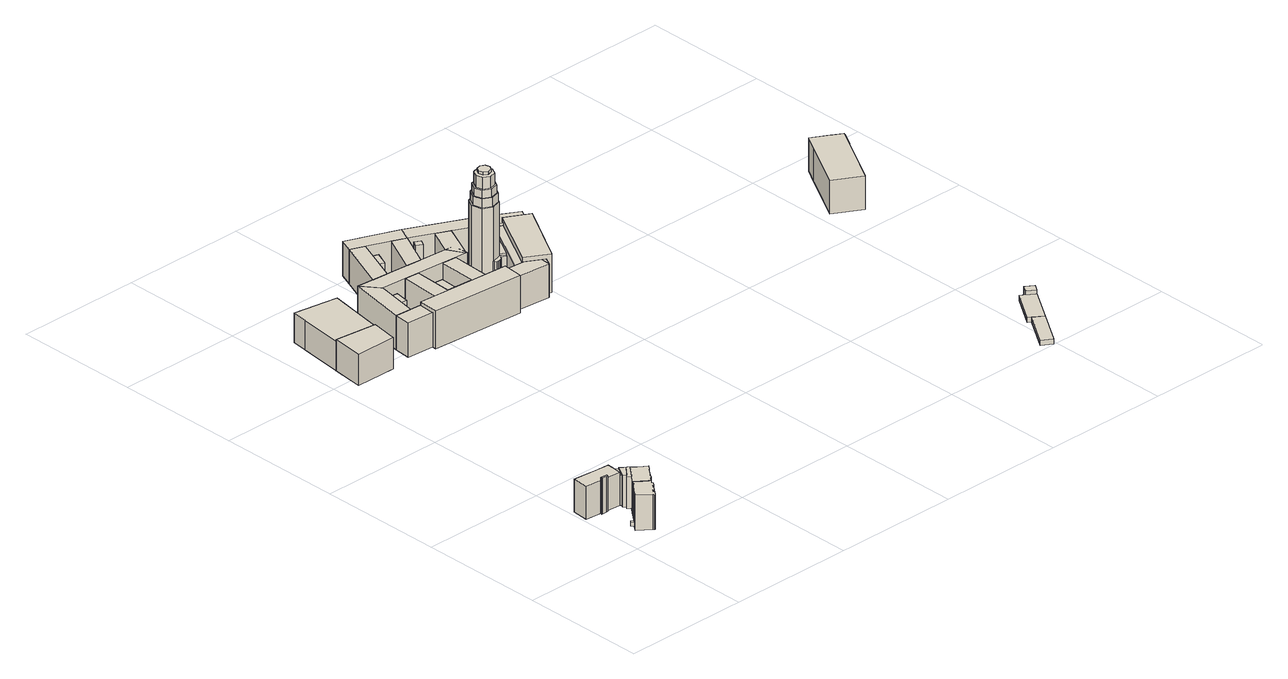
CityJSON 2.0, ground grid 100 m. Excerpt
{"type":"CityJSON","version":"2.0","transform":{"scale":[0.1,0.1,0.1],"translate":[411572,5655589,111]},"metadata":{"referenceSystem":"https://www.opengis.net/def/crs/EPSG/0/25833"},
"CityObjects":{
"building1":{"type":"Building","attributes":{"Gemeindeschluessel":14612000,"Geometrietyp2DReferenz":"3000","function":"31001_9998","roofType":"9999"},"children":["building1-1","building1-2"]},
"building1-1":{"type":"BuildingPart","attributes":{"Dachtyp_tdc":"tdcPolyFlatRoof","Dachneigung":0,"QualitaetDacherkennung":43,"Geometrietyp2DReferenz":"3000","measuredHeight":28.03,"roofType":"1000"},"parents":["building1"],"geometry":[{"type":"Solid","lod":"1","boundaries":[[[[0,1,2,3,4,5,6,7,8,9,10,11,12,13,14,15,16,17,18,19,20,21,22,23,24,25,26,27]],[[28,29,30,31,32,33,34,35,36,37,38,39,40,41,42,43,44,45,46,47,48,49,50,51,52,53,54,55]],[[27,28,55,0]],[[26,29,28,27]],[[25,30,29,26]],[[24,31,30,25]],[[23,32,31,24]],[[22,33,32,23]],[[21,34,33,22]],[[20,35,34,21]],[[19,36,35,20]],[[18,37,36,19]],[[17,38,37,18]],[[16,39,38,17]],[[15,40,39,16]],[[14,41,40,15]],[[13,42,41,14]],[[12,43,42,13]],[[11,44,43,12]],[[10,45,44,11]],[[9,46,45,10]],[[8,47,46,9]],[[7,48,47,8]],[[6,49,48,7]],[[5,50,49,6]],[[4,51,50,5]],[[3,52,51,4]],[[2,53,52,3]],[[1,54,53,2]],[[0,55,54,1]]]]}]},
"building1-2":{"type":"BuildingPart","attributes":{"Dachtyp_tdc":"tdcGableRoof","Dachneigung":68.87,"QualitaetDacherkennung":34,"Geometrietyp2DReferenz":"3000","measuredHeight":4.07,"roofType":"3100"},"parents":["building1"],"geometry":[{"type":"Solid","lod":"1","boundaries":[[[[56,57,58,59]],[[55,60,61,28]],[[59,60,55,56]],[[58,61,60,59]],[[57,28,61,58]],[[56,55,28,57]]]]}]},
"building2":{"type":"Building","attributes":{"Gemeindeschluessel":14612000,"Geometrietyp2DReferenz":"3000","function":"31001_9998","roofType":"9999"},"children":["building2-1","building2-2"]},
"building2-1":{"type":"BuildingPart","attributes":{"Dachtyp_tdc":"tdcPolyFlatRoof","Dachneigung":3.29,"QualitaetDacherkennung":44,"Geometrietyp2DReferenz":"3000","measuredHeight":28.84,"roofType":"2100"},"parents":["building2"],"geometry":[{"type":"MultiSurface","lod":"1","boundaries":[[[62,63,64,65,66,67,68,69,62,70]],[[71,72,71,73,74,75,76,77,78,79]],[[70,72,71,62]],[[69,73,71,62]],[[68,74,73,69]],[[67,75,74,68]],[[66,76,75,67]],[[65,77,76,66]],[[64,78,77,65]],[[63,79,78,64]],[[62,71,79,63]]]}]},
"building2-2":{"type":"BuildingPart","attributes":{"Dachtyp_tdc":"tdcPolyFlatRoof","Dachneigung":0,"QualitaetDacherkennung":49,"Geometrietyp2DReferenz":"3000","measuredHeight":26.39,"roofType":"1000"},"parents":["building2"],"geometry":[{"type":"Solid","lod":"1","boundaries":[[[[80,81,82,83,84,85,86,87,88,89,90]],[[71,79,91,92,93,94,95,96,97,98,72]],[[90,79,71,80]],[[89,91,79,90]],[[88,92,91,89]],[[87,93,92,88]],[[86,94,93,87]],[[85,95,94,86]],[[84,96,95,85]],[[83,97,96,84]],[[82,98,97,83]],[[81,72,98,82]],[[80,71,72,81]]]]}]},
"building3":{"type":"Building","attributes":{"Gemeindeschluessel":14612000,"Geometrietyp2DReferenz":"3000","function":"31001_9998","roofType":"9999"},"children":["building3-1","building3-2","building3-3","building3-4","building3-5"]},
"building3-1":{"type":"BuildingPart","attributes":{"Dachtyp_tdc":"tdcPolyFlatRoof","Dachneigung":0,"QualitaetDacherkennung":28,"Geometrietyp2DReferenz":"3000","measuredHeight":25.22,"roofType":"1000"},"parents":["building3"],"geometry":[{"type":"Solid","lod":"1","boundaries":[[[[99,100,101,102,103]],[[104,105,106,107,108]],[[103,105,104,99]],[[102,106,105,103]],[[101,107,106,102]],[[100,108,107,101]],[[99,104,108,100]]]]}]},
"building3-2":{"type":"BuildingPart","attributes":{"Dachtyp_tdc":"tdcPolyFlatRoof","Dachneigung":0,"QualitaetDacherkennung":34,"Geometrietyp2DReferenz":"3000","measuredHeight":25.17,"roofType":"1000"},"parents":["building3"],"geometry":[{"type":"Solid","lod":"1","boundaries":[[[[109,110,111,112]],[[33,32,113,114]],[[112,32,33,109]],[[111,113,32,112]],[[110,114,113,111]],[[109,33,114,110]]]]}]},
"building3-3":{"type":"BuildingPart","attributes":{"Dachtyp_tdc":"tdcPolyFlatRoof","Dachneigung":0,"QualitaetDacherkennung":28,"Geometrietyp2DReferenz":"3000","measuredHeight":25.25,"roofType":"1000"},"parents":["building3"],"geometry":[{"type":"Solid","lod":"1","boundaries":[[[[115,116,117,118,119,120,121,122,123,124,125,126,127,128,129,130,131]],[[132,133,134,135,136,137,138,139,140,141,142,143,144,145,146,114,113]],[[131,133,132,115]],[[130,134,133,131]],[[129,135,134,130]],[[128,136,135,129]],[[127,137,136,128]],[[126,138,137,127]],[[125,139,138,126]],[[124,140,139,125]],[[123,141,140,124]],[[122,142,141,123]],[[121,143,142,122]],[[120,144,143,121]],[[119,145,144,120]],[[118,146,145,119]],[[117,114,146,118]],[[116,113,114,117]],[[115,132,113,116]]]]}]},
"building3-4":{"type":"BuildingPart","attributes":{"Dachtyp_tdc":"tdcPolyFlatRoof","Dachneigung":0,"QualitaetDacherkennung":43,"Geometrietyp2DReferenz":"3000","measuredHeight":24.32,"roofType":"1000"},"parents":["building3"],"geometry":[{"type":"Solid","lod":"1","boundaries":[[[[147,148,149,150,151,152]],[[153,106,105,98,154,96]],[[152,106,153,147]],[[151,105,106,152]],[[150,98,105,151]],[[149,154,98,150]],[[148,96,154,149]],[[147,153,96,148]]]]}]},
"building3-5":{"type":"BuildingPart","attributes":{"Dachtyp_tdc":"tdcPolyFlatRoof","Dachneigung":0,"QualitaetDacherkennung":32,"Geometrietyp2DReferenz":"3000","measuredHeight":25.27,"roofType":"1000"},"parents":["building3"],"geometry":[{"type":"Solid","lod":"1","boundaries":[[[[155,131,130,156,157,101,100]],[[158,108,107,159,160,134,133]],[[100,108,158,155]],[[101,107,108,100]],[[157,159,107,101]],[[156,160,159,157]],[[130,134,160,156]],[[131,133,134,130]],[[155,158,133,131]]]]}]},
"building4":{"type":"Building","attributes":{"Dachtyp_tdc":"tdcHipRoof","Gemeindeschluessel":14612000,"Dachneigung":10.04,"QualitaetDacherkennung":30,"Geometrietyp2DReferenz":"3000","measuredHeight":27.4,"function":"31001_9998","roofType":"3200"},"geometry":[{"type":"Solid","lod":"1","boundaries":[[[[161,162,163,164,165]],[[166,167,168,169,170]],[[165,167,166,161]],[[164,168,167,165]],[[163,169,168,164]],[[162,170,169,163]],[[161,166,170,162]]]]}]},
"building5":{"type":"Building","attributes":{"Dachtyp_tdc":"tdcFreeFormRoof","Gemeindeschluessel":14612000,"Dachneigung":1.24,"QualitaetDacherkennung":19,"Geometrietyp2DReferenz":"3000","measuredHeight":26.15,"function":"31001_9998","roofType":"5000"},"geometry":[{"type":"Solid","lod":"1","boundaries":[[[[171,172,173,174,175,176,177,178,179]],[[180,181,182,183,184,170,185,186,169]],[[179,181,180,171]],[[178,182,181,179]],[[177,183,182,178]],[[176,184,183,177]],[[175,170,184,176]],[[174,185,170,175]],[[173,186,185,174]],[[172,169,186,173]],[[171,180,169,172]]]]}]},
"building6":{"type":"Building","attributes":{"Dachtyp_tdc":"tdcHipRoof","Gemeindeschluessel":14612000,"Dachneigung":29.54,"QualitaetDacherkennung":100,"Geometrietyp2DReferenz":"3000","measuredHeight":6.36,"function":"31001_3012","roofType":"3200"},"geometry":[{"type":"Solid","lod":"1","boundaries":[[[[187,188,189,190,191,192,193,194,195,196]],[[197,198,199,200,201,202,203,204,205,206]],[[196,198,197,187]],[[195,199,198,196]],[[194,200,199,195]],[[193,201,200,194]],[[192,202,201,193]],[[191,203,202,192]],[[190,204,203,191]],[[189,205,204,190]],[[188,206,205,189]],[[187,197,206,188]]]]}]},
"building7":{"type":"Building","attributes":{"Gemeindeschluessel":14612000,"QualitaetDacherkennung":100,"Geometrietyp2DReferenz":"3000","function":"31001_3012","roofType":"9999"},"children":["building7-1","building7-2","building7-3","building7-4","building7-5","building7-6","building7-7","building7-8","building7-9","building7-10","building7-11","building7-12","building7-13","building7-14","building7-15","building7-16","building7-17","building7-18","building7-19","building7-20","building7-21","building7-22","building7-23","building7-24","building7-25","building7-26","building7-27","building7-28","building7-29","building7-30"]},
"building7-1":{"type":"BuildingPart","attributes":{"Dachtyp_tdc":"tdcGableRoof","Dachneigung":51.57,"QualitaetDacherkennung":100,"Geometrietyp2DReferenz":"3000","measuredHeight":31.19,"roofType":"3100"},"parents":["building7"],"geometry":[{"type":"Solid","lod":"1","boundaries":[[[[207,208,209,210]],[[211,212,213,214]],[[210,212,211,207]],[[209,213,212,210]],[[208,214,213,209]],[[207,211,214,208]]]]}]},
"building7-2":{"type":"BuildingPart","attributes":{"Dachtyp_tdc":"tdcHipRoof","Dachneigung":57.88,"QualitaetDacherkennung":100,"Geometrietyp2DReferenz":"3000","measuredHeight":36.55,"roofType":"3200"},"parents":["building7"],"geometry":[{"type":"Solid","lod":"1","boundaries":[[[[215,216,217,218]],[[219,220,221,222]],[[218,220,219,215]],[[217,221,220,218]],[[216,222,221,217]],[[215,219,222,216]]]]}]},
"building7-3":{"type":"BuildingPart","attributes":{"Dachtyp_tdc":"tdcHipAndGableRoof","Dachneigung":48.86,"QualitaetDacherkennung":100,"Geometrietyp2DReferenz":"3000","measuredHeight":30.65,"roofType":"5000"},"parents":["building7"],"geometry":[{"type":"Solid","lod":"1","boundaries":[[[[223,224,225,226]],[[227,228,229,230]],[[226,228,227,223]],[[225,229,228,226]],[[224,230,229,225]],[[223,227,230,224]]]]}]},
"building7-4":{"type":"BuildingPart","attributes":{"Dachtyp_tdc":"tdcGableRoof","Dachneigung":52.71,"QualitaetDacherkennung":100,"Geometrietyp2DReferenz":"3000","measuredHeight":31.03,"roofType":"3100"},"parents":["building7"],"geometry":[{"type":"Solid","lod":"1","boundaries":[[[[231,232,233,234]],[[235,236,237,238]],[[234,236,235,231]],[[233,237,236,234]],[[232,238,237,233]],[[231,235,238,232]]]]}]},
"building7-5":{"type":"BuildingPart","attributes":{"Dachtyp_tdc":"tdcFreeFormRoof","Dachneigung":53.92,"QualitaetDacherkennung":100,"Geometrietyp2DReferenz":"3000","measuredHeight":30.77,"roofType":"5000"},"parents":["building7"],"geometry":[{"type":"Solid","lod":"1","boundaries":[[[[239,240,241]],[[242,243,244]],[[241,243,242,239]],[[240,244,243,241]],[[239,242,244,240]]]]}]},
"building7-6":{"type":"BuildingPart","attributes":{"Dachtyp_tdc":"tdcPolyFlatRoof","Dachneigung":0,"QualitaetDacherkennung":100,"Geometrietyp2DReferenz":"3000","measuredHeight":62.98,"roofType":"1000"},"parents":["building7"],"geometry":[{"type":"Solid","lod":"1","boundaries":[[[[245,246,247,248,249,250,251,252]],[[253,254,255,256,257,258,259,260]],[[252,254,253,245]],[[251,255,254,252]],[[250,256,255,251]],[[249,257,256,250]],[[248,258,257,249]],[[247,259,258,248]],[[246,260,259,247]],[[245,253,260,246]]]]}]},
"building7-7":{"type":"BuildingPart","attributes":{"Dachtyp_tdc":"tdcGableRoof","Dachneigung":51.06,"QualitaetDacherkennung":100,"Geometrietyp2DReferenz":"3000","measuredHeight":31.27,"roofType":"3100"},"parents":["building7"],"geometry":[{"type":"Solid","lod":"1","boundaries":[[[[261,262,263,264]],[[265,266,267,268]],[[264,266,265,261]],[[263,267,266,264]],[[262,268,267,263]],[[261,265,268,262]]]]}]},
"building7-8":{"type":"BuildingPart","attributes":{"Dachtyp_tdc":"tdcFreeFormRoof","Dachneigung":56.35,"QualitaetDacherkennung":100,"Geometrietyp2DReferenz":"3000","measuredHeight":12.33,"roofType":"5000"},"parents":["building7"],"geometry":[{"type":"Solid","lod":"1","boundaries":[[[[269,270,271,272,273,274,275,276]],[[277,278,279,280,281,282,283,284]],[[276,278,277,269]],[[275,279,278,276]],[[274,280,279,275]],[[273,281,280,274]],[[272,282,281,273]],[[271,283,282,272]],[[270,284,283,271]],[[269,277,284,270]]]]}]},
"building7-9":{"type":"BuildingPart","attributes":{"Dachtyp_tdc":"tdcLeanToRoof","Dachneigung":0,"QualitaetDacherkennung":100,"Geometrietyp2DReferenz":"3000","measuredHeight":25.54,"roofType":"2100"},"parents":["building7"],"geometry":[{"type":"Solid","lod":"1","boundaries":[[[[285,286,287,288]],[[289,290,291,292]],[[288,290,289,285]],[[287,291,290,288]],[[286,292,291,287]],[[285,289,292,286]]]]}]},
"building7-10":{"type":"BuildingPart","attributes":{"Dachtyp_tdc":"tdcLeanToRoof","Dachneigung":41.93,"QualitaetDacherkennung":100,"Geometrietyp2DReferenz":"3000","measuredHeight":30.88,"roofType":"2100"},"parents":["building7"],"geometry":[{"type":"Solid","lod":"1","boundaries":[[[[293,294,295,296]],[[297,298,299,300]],[[296,298,297,293]],[[295,299,298,296]],[[294,300,299,295]],[[293,297,300,294]]]]}]},
"building7-11":{"type":"BuildingPart","attributes":{"Dachtyp_tdc":"tdcHipAndGableRoof","Dachneigung":24.44,"QualitaetDacherkennung":100,"Geometrietyp2DReferenz":"3000","measuredHeight":16.63,"roofType":"5000"},"parents":["building7"],"geometry":[{"type":"Solid","lod":"1","boundaries":[[[[301,302,303,304]],[[305,306,307,308]],[[304,306,305,301]],[[303,307,306,304]],[[302,308,307,303]],[[301,305,308,302]]]]}]},
"building7-12":{"type":"BuildingPart","attributes":{"Dachtyp_tdc":"tdcPolyFlatRoof","Dachneigung":0,"QualitaetDacherkennung":100,"Geometrietyp2DReferenz":"3000","measuredHeight":6.45,"roofType":"1000"},"parents":["building7"],"geometry":[{"type":"Solid","lod":"1","boundaries":[[[[309,310,311,312,313,314,315,316]],[[317,318,319,320,321,322,323,324]],[[316,318,317,309]],[[315,319,318,316]],[[314,320,319,315]],[[313,321,320,314]],[[312,322,321,313]],[[311,323,322,312]],[[310,324,323,311]],[[309,317,324,310]]]]}]},
"building7-13":{"type":"BuildingPart","attributes":{"Dachtyp_tdc":"tdcHipAndGableRoof","Dachneigung":51.53,"QualitaetDacherkennung":100,"Geometrietyp2DReferenz":"3000","measuredHeight":31.16,"roofType":"5000"},"parents":["building7"],"geometry":[{"type":"Solid","lod":"1","boundaries":[[[[325,326,327,328]],[[329,330,331,332]],[[328,330,329,325]],[[327,331,330,328]],[[326,332,331,327]],[[325,329,332,326]]]]}]},
"building7-14":{"type":"BuildingPart","attributes":{"Dachtyp_tdc":"tdcPolyFlatRoof","Dachneigung":0,"QualitaetDacherkennung":100,"Geometrietyp2DReferenz":"3000","measuredHeight":20.46,"roofType":"1000"},"parents":["building7"],"geometry":[{"type":"Solid","lod":"1","boundaries":[[[[333,334,335,336,337,338,339,340]],[[341,342,343,344,345,346,347,348]],[[340,342,341,333]],[[339,343,342,340]],[[338,344,343,339]],[[337,345,344,338]],[[336,346,345,337]],[[335,347,346,336]],[[334,348,347,335]],[[333,341,348,334]]]]}]},
"building7-15":{"type":"BuildingPart","attributes":{"Dachtyp_tdc":"tdcPolyFlatRoof","Dachneigung":0,"QualitaetDacherkennung":100,"Geometrietyp2DReferenz":"3000","measuredHeight":20.27,"roofType":"1000"},"parents":["building7"],"geometry":[{"type":"Solid","lod":"1","boundaries":[[[[349,350,351,352,353,354,355,356,357,358,359,360,361]],[[362,363,364,365,366,367,368,369,370,371,372,373,374]],[[361,363,362,349]],[[360,364,363,361]],[[359,365,364,360]],[[358,366,365,359]],[[357,367,366,358]],[[356,368,367,357]],[[355,369,368,356]],[[354,370,369,355]],[[353,371,370,354]],[[352,372,371,353]],[[351,373,372,352]],[[350,374,373,351]],[[349,362,374,350]]]]}]},
"building7-16":{"type":"BuildingPart","attributes":{"Dachtyp_tdc":"tdcLeanToRoof","Dachneigung":0,"QualitaetDacherkennung":100,"Geometrietyp2DReferenz":"3000","measuredHeight":25.04,"roofType":"2100"},"parents":["building7"],"geometry":[{"type":"Solid","lod":"1","boundaries":[[[[375,376,377,378]],[[379,380,381,382]],[[378,380,379,375]],[[377,381,380,378]],[[376,382,381,377]],[[375,379,382,376]]]]}]},
"building7-17":{"type":"BuildingPart","attributes":{"Dachtyp_tdc":"tdcHipAndGableRoof","Dachneigung":50.73,"QualitaetDacherkennung":100,"Geometrietyp2DReferenz":"3000","measuredHeight":31.15,"roofType":"5000"},"parents":["building7"],"geometry":[{"type":"Solid","lod":"1","boundaries":[[[[210,209,240,383]],[[212,384,385,213]],[[383,384,212,210]],[[240,385,384,383]],[[209,213,385,240]],[[210,212,213,209]]]]}]},
"building7-18":{"type":"BuildingPart","attributes":{"Dachtyp_tdc":"tdcHipAndGableRoof","Dachneigung":51.6,"QualitaetDacherkennung":100,"Geometrietyp2DReferenz":"3000","measuredHeight":31.27,"roofType":"5000"},"parents":["building7"],"geometry":[{"type":"Solid","lod":"1","boundaries":[[[[208,207,386,264]],[[387,266,388,389]],[[264,266,387,208]],[[386,388,266,264]],[[207,389,388,386]],[[208,387,389,207]]]]}]},
"building7-19":{"type":"BuildingPart","attributes":{"Dachtyp_tdc":"tdcHipAndGableRoof","Dachneigung":47.99,"QualitaetDacherkennung":100,"Geometrietyp2DReferenz":"3000","measuredHeight":31.23,"roofType":"5000"},"parents":["building7"],"geometry":[{"type":"Solid","lod":"1","boundaries":[[[[390,391,392,393]],[[394,395,396,397]],[[393,395,394,390]],[[392,396,395,393]],[[391,397,396,392]],[[390,394,397,391]]]]}]},
"building7-20":{"type":"BuildingPart","attributes":{"Dachtyp_tdc":"tdcHipAndGableRoof","Dachneigung":49.15,"QualitaetDacherkennung":100,"Geometrietyp2DReferenz":"3000","measuredHeight":31.2,"roofType":"5000"},"parents":["building7"],"geometry":[{"type":"Solid","lod":"1","boundaries":[[[[398,399,390,400]],[[401,402,394,403]],[[400,402,401,398]],[[390,394,402,400]],[[399,403,394,390]],[[398,401,403,399]]]]}]},
"building7-21":{"type":"BuildingPart","attributes":{"Dachtyp_tdc":"tdcGableRoof","Dachneigung":51.02,"QualitaetDacherkennung":100,"Geometrietyp2DReferenz":"3000","measuredHeight":31.19,"roofType":"3100"},"parents":["building7"],"geometry":[{"type":"Solid","lod":"1","boundaries":[[[[404,405,208,406]],[[407,408,214,409]],[[406,408,407,404]],[[208,214,408,406]],[[405,409,214,208]],[[404,407,409,405]]]]}]},
"building7-22":{"type":"BuildingPart","attributes":{"Dachtyp_tdc":"tdcHipAndGableRoof","Dachneigung":48.35,"QualitaetDacherkennung":100,"Geometrietyp2DReferenz":"3000","measuredHeight":30.48,"roofType":"5000"},"parents":["building7"],"geometry":[{"type":"Solid","lod":"1","boundaries":[[[[410,411,412,225]],[[413,414,415,416]],[[225,414,413,410]],[[412,415,414,225]],[[411,416,415,412]],[[410,413,416,411]]]]}]},
"building7-23":{"type":"BuildingPart","attributes":{"Dachtyp_tdc":"tdcHipRoof","Dachneigung":54.4,"QualitaetDacherkennung":100,"Geometrietyp2DReferenz":"3000","measuredHeight":37.96,"roofType":"3200"},"parents":["building7"],"geometry":[{"type":"Solid","lod":"1","boundaries":[[[[417,418,419,420]],[[421,422,423,424]],[[420,422,421,417]],[[419,423,422,420]],[[418,424,423,419]],[[417,421,424,418]]]]}]},
"building7-24":{"type":"BuildingPart","attributes":{"Dachtyp_tdc":"tdcLeanToRoof","Dachneigung":0,"QualitaetDacherkennung":100,"Geometrietyp2DReferenz":"3000","measuredHeight":32.42,"roofType":"2100"},"parents":["building7"],"geometry":[{"type":"Solid","lod":"1","boundaries":[[[[425,426,427,428]],[[429,430,431,432]],[[428,430,429,425]],[[427,431,430,428]],[[426,432,431,427]],[[425,429,432,426]]]]}]},
"building7-25":{"type":"BuildingPart","attributes":{"Dachtyp_tdc":"tdcHipAndGableRoof","Dachneigung":49.48,"QualitaetDacherkennung":100,"Geometrietyp2DReferenz":"3000","measuredHeight":31.23,"roofType":"5000"},"parents":["building7"],"geometry":[{"type":"Solid","lod":"1","boundaries":[[[[433,434,393,392]],[[435,396,395,436]],[[392,396,435,433]],[[393,395,396,392]],[[434,436,395,393]],[[433,435,436,434]]]]}]},
"building7-26":{"type":"BuildingPart","attributes":{"Dachtyp_tdc":"tdcPolyFlatRoof","Dachneigung":0,"QualitaetDacherkennung":100,"Geometrietyp2DReferenz":"3000","measuredHeight":7.13,"roofType":"1000"},"parents":["building7"],"geometry":[{"type":"Solid","lod":"1","boundaries":[[[[437,438,439,440,441,442,443,444]],[[445,446,447,448,449,450,451,452]],[[444,446,445,437]],[[443,447,446,444]],[[442,448,447,443]],[[441,449,448,442]],[[440,450,449,441]],[[439,451,450,440]],[[438,452,451,439]],[[437,445,452,438]]]]}]},
"building7-27":{"type":"BuildingPart","attributes":{"Dachtyp_tdc":"tdcHipAndGableRoof","Dachneigung":51.19,"QualitaetDacherkennung":100,"Geometrietyp2DReferenz":"3000","measuredHeight":30.95,"roofType":"5000"},"parents":["building7"],"geometry":[{"type":"Solid","lod":"1","boundaries":[[[[453,454,455,456]],[[457,458,459,460]],[[456,458,457,453]],[[455,459,458,456]],[[454,460,459,455]],[[453,457,460,454]]]]}]},
"building7-28":{"type":"BuildingPart","attributes":{"Dachtyp_tdc":"tdcFreeFormRoof","Dachneigung":59.98,"QualitaetDacherkennung":100,"Geometrietyp2DReferenz":"3000","measuredHeight":3.56,"roofType":"5000"},"parents":["building7"],"geometry":[{"type":"Solid","lod":"1","boundaries":[[[[461,462,463,464,465,466,467,468]],[[469,470,471,472,473,474,475,476]],[[468,470,469,461]],[[467,471,470,468]],[[466,472,471,467]],[[465,473,472,466]],[[464,474,473,465]],[[463,475,474,464]],[[462,476,475,463]],[[461,469,476,462]]]]}]},
"building7-29":{"type":"BuildingPart","attributes":{"Dachtyp_tdc":"tdcPolyFlatRoof","Dachneigung":0,"QualitaetDacherkennung":100,"Geometrietyp2DReferenz":"3000","measuredHeight":21.96,"roofType":"1000"},"parents":["building7"],"geometry":[{"type":"Solid","lod":"1","boundaries":[[[[477,478,479,480,481,482]],[[483,484,348,485,486,487]],[[482,484,483,477]],[[481,348,484,482]],[[480,485,348,481]],[[479,486,485,480]],[[478,487,486,479]],[[477,483,487,478]]]]}]},
"building7-30":{"type":"BuildingPart","attributes":{"Dachtyp_tdc":"tdcLeanToRoof","Dachneigung":0,"QualitaetDacherkennung":100,"Geometrietyp2DReferenz":"3000","measuredHeight":26.05,"roofType":"2100"},"parents":["building7"],"geometry":[{"type":"Solid","lod":"1","boundaries":[[[[488,489,490,491]],[[492,493,494,495]],[[491,493,492,488]],[[490,494,493,491]],[[489,495,494,490]],[[488,492,495,489]]]]}]},
"building8":{"type":"Building","attributes":{"Dachtyp_tdc":"tdcPolyFlatRoof","Gemeindeschluessel":14612000,"Dachneigung":0,"QualitaetDacherkennung":76,"Geometrietyp2DReferenz":"3000","measuredHeight":4.08,"function":"31001_9998","roofType":"1000"},"geometry":[{"type":"Solid","lod":"1","boundaries":[[[[496,497,498,499]],[[500,501,502,503]],[[499,501,500,496]],[[498,502,501,499]],[[497,503,502,498]],[[496,500,503,497]]]]}]},
"building9":{"type":"Building","attributes":{"Gemeindeschluessel":14612000,"Geometrietyp2DReferenz":"3000","function":"31001_9998","roofType":"9999"},"children":["building9-1","building9-2"]},
"building9-1":{"type":"BuildingPart","attributes":{"Dachtyp_tdc":"tdcPolyFlatRoof","Dachneigung":0,"QualitaetDacherkennung":64,"Geometrietyp2DReferenz":"3000","measuredHeight":7.05,"roofType":"1000"},"parents":["building9"],"geometry":[{"type":"Solid","lod":"1","boundaries":[[[[504,505,506,507]],[[508,509,510,511]],[[507,509,508,504]],[[506,510,509,507]],[[505,511,510,506]],[[504,508,511,505]]]]}]},
"building9-2":{"type":"BuildingPart","attributes":{"Dachtyp_tdc":"tdcPolyFlatRoof","Dachneigung":0,"QualitaetDacherkennung":81,"Geometrietyp2DReferenz":"3000","measuredHeight":4.02,"roofType":"1000"},"parents":["building9"],"geometry":[{"type":"Solid","lod":"1","boundaries":[[[[512,513,514,515,516,517]],[[518,519,520,521,508,511]],[[517,519,518,512]],[[516,520,519,517]],[[515,521,520,516]],[[514,508,521,515]],[[513,511,508,514]],[[512,518,511,513]]]]}]},
"building10":{"type":"Building","attributes":{"name":"Straßen- und Tiefbauamt","Gemeindeschluessel":14612000,"Geometrietyp2DReferenz":"3000","function":"31001_3010","roofType":"9999"},"children":["building10-1","building10-2"]},
"building10-1":{"type":"BuildingPart","attributes":{"Dachtyp_tdc":"tdcFreeFormRoof","Dachneigung":62.63,"QualitaetDacherkennung":14,"Geometrietyp2DReferenz":"3000","measuredHeight":25.56,"roofType":"5000"},"parents":["building10"],"geometry":[{"type":"Solid","lod":"1","boundaries":[[[[522,523,524,525,526,527]],[[528,529,530,531,532,533]],[[527,529,528,522]],[[526,530,529,527]],[[525,531,530,526]],[[524,532,531,525]],[[523,533,532,524]],[[522,528,533,523]]]]}]},
"building10-2":{"type":"BuildingPart","attributes":{"Dachtyp_tdc":"tdcFreeFormRoof","Dachneigung":18.1,"QualitaetDacherkennung":13,"Geometrietyp2DReferenz":"3000","measuredHeight":28.56,"roofType":"5000"},"parents":["building10"],"geometry":[{"type":"Solid","lod":"1","boundaries":[[[[534,535,536,537,538,539,540,541,542]],[[530,529,543,544,545,546,547,548,531]],[[542,529,530,534]],[[541,543,529,542]],[[540,544,543,541]],[[539,545,544,540]],[[538,546,545,539]],[[537,547,546,538]],[[536,548,547,537]],[[535,531,548,536]],[[534,530,531,535]]]]}]}
},
"vertices":[
[185,217,303],[147,170,303],[244,91,303],[251,85,303],[254,83,303],[276,110,303],[273,112,303],[266,118,303],[281,136,303],[288,130,303],[290,128,303],[315,158,303],[312,160,303],[310,161,303],[325,179,303],[326,177,303],[329,175,303],[352,204,303],[350,206,303],[345,210,303],[343,211,303],[359,230,303],[348,240,303],[262,310,303],[237,279,303],[217,255,303],[210,247,303],[200,235,303],[200,235,23],[210,247,23],[217,255,23],[237,279,23],[262,310,23],[348,240,23],[359,230,23],[343,211,23],[345,210,23],[350,206,23],[352,204,23],[329,175,23],[326,177,23],[325,179,23],[310,161,23],[312,160,23],[315,158,23],[290,128,23],[288,130,23],[281,136,23],[266,118,23],[273,112,23],[276,110,23],[254,83,23],[251,85,23],[244,91,23],[147,170,23],[185,217,23],
[185,217,49],[200,235,49],[182,250,49],[167,232,49],[167,232,23],[182,250,23],
[188,494,309],[135,499,309],[134,488,309],[133,484,309],[142,483,309],[176,481,309],[187,480,309],[188,486,309],[188,493,309],[188,494,23],[188,493,23],[188,486,23],[187,480,23],[176,481,23],[142,483,23],[133,484,23],[134,488,23],[135,499,23],
[188,494,286],[188,493,286],[305,484,286],[312,553,286],[312,557,286],[315,611,286],[196,621,286],[150,625,286],[18,636,286],[8,510,286],[135,499,286],[8,510,23],[18,636,23],[150,625,23],[196,621,23],[315,611,23],[312,557,23],[312,553,23],[305,484,23],
[304,456,275],[325,438,275],[394,520,275],[358,549,275],[316,477,275],[304,456,23],[316,477,23],[358,549,23],[394,520,23],[325,438,23],
[348,240,274],[384,281,274],[296,352,274],[262,310,274],[296,352,23],[384,281,23],
[297,352,275],[296,352,275],[384,281,275],[395,272,275],[418,300,275],[427,301,275],[438,315,275],[438,324,275],[495,394,275],[498,392,275],[520,420,275],[493,442,275],[491,440,275],[423,496,275],[423,501,275],[421,503,275],[336,400,275],[297,352,23],[336,400,23],[421,503,23],[423,501,23],[423,496,23],[491,440,23],[493,442,23],[520,420,23],[498,392,23],[495,394,23],[438,324,23],[438,315,23],[427,301,23],[418,300,23],[395,272,23],
[341,563,266],[312,557,266],[311,553,266],[305,484,266],[316,477,266],[358,549,266],[341,563,23],[311,553,23],
[311,421,275],[405,516,275],[400,515,275],[311,421,23],[400,515,23],[405,516,23],
[467,2912,277],[497,3097,277],[163,3137,277],[133,2887,277],[462,2886,277],[467,2912,28],[462,2886,28],[133,2887,28],[163,3137,28],[497,3097,28],
[164,3144,264],[163,3137,264],[402,3108,264],[427,3105,264],[497,3097,264],[523,3255,264],[572,3553,264],[220,3611,264],[205,3485,264],[164,3144,28],[205,3485,28],[220,3611,28],[572,3553,28],[523,3255,28],[427,3105,28],[402,3108,28],
[977,3268,85],[978,3275,85],[931,3277,85],[925,3278,85],[920,3182,85],[916,3119,85],[923,3118,85],[968,3116,85],[969,3121,85],[975,3224,85],[977,3268,30],[975,3224,30],[969,3121,30],[968,3116,30],[923,3118,30],[916,3119,30],[920,3182,30],[925,3278,30],[931,3277,30],[978,3275,30],
[1488,3862,304],[1435,3755,304],[1924,3515,304],[1977,3622,304],[1488,3862,30],[1977,3622,30],[1924,3515,30],[1435,3755,30],
[1611,2817,331],[1623,2980,331],[870,3036,331],[857,2874,331],[1611,2817,31],[857,2874,31],[870,3036,31],[1623,2980,31],
[1623,2980,304],[1614,2851,304],[1891,2825,304],[1900,2954,304],[1623,2980,35],[1900,2954,35],[1891,2825,35],[1614,2851,35],
[1514,3459,304],[1588,3327,304],[1720,3615,304],[1614,3667,304],[1514,3459,31],[1614,3667,31],[1720,3615,31],[1588,3327,31],
[2095,3415,304],[2190,3360,304],[2170,3436,304],[2095,3415,34],[2170,3436,34],[2190,3360,34],
[1844,3295,663],[1822,3373,663],[1752,3413,663],[1674,3391,663],[1634,3321,663],[1655,3242,663],[1726,3202,663],[1804,3224,663],[1844,3295,33],[1804,3224,33],[1726,3202,33],[1655,3242,33],[1634,3321,33],[1674,3391,33],[1752,3413,33],[1822,3373,33],
[875,3509,304],[999,3500,304],[1149,3872,304],[1040,3917,304],[875,3509,29],[1040,3917,29],[1149,3872,29],[999,3500,29],
[1810,3300,892],[1795,3353,892],[1746,3379,892],[1694,3363,892],[1668,3315,892],[1683,3263,892],[1731,3237,892],[1784,3252,892],[1810,3300,798],[1784,3252,798],[1731,3237,798],[1683,3263,798],[1668,3315,798],[1694,3363,798],[1746,3379,798],[1795,3353,798],
[1051,3667,285],[1114,3642,285],[1158,3750,285],[1095,3775,285],[1051,3667,29],[1095,3775,29],[1158,3750,29],[1114,3642,29],
[1407,2949,304],[1356,3037,304],[1145,3052,304],[1077,2973,304],[1407,2949,33],[1077,2973,33],[1145,3052,33],[1356,3037,33],
[1145,3052,172],[1356,3037,172],[1374,3343,172],[1160,3358,172],[1145,3052,31],[1160,3358,31],[1374,3343,31],[1356,3037,31],
[1824,3297,798],[1807,3361,798],[1749,3393,798],[1686,3375,798],[1654,3318,798],[1671,3255,798],[1728,3222,798],[1792,3240,798],[1824,3297,734],[1792,3240,734],[1728,3222,734],[1671,3255,734],[1654,3318,734],[1686,3375,734],[1749,3393,734],[1807,3361,734],
[1022,3025,304],[1143,3016,304],[1160,3358,304],[1043,3367,304],[1022,3025,30],[1043,3367,30],[1160,3358,30],[1143,3016,30],
[1822,3373,237],[1840,3309,237],[1866,3350,237],[1859,3363,237],[1849,3372,237],[1835,3377,237],[1821,3377,237],[1818,3376,237],[1822,3373,32],[1818,3376,32],[1821,3377,32],[1835,3377,32],[1849,3372,32],[1859,3363,32],[1866,3350,32],[1840,3309,32],
[1796,3202,237],[1835,3182,237],[1844,3198,237],[1804,3224,237],[1726,3202,237],[1720,3206,237],[1720,3202,237],[1727,3189,237],[1738,3180,237],[1751,3176,237],[1765,3176,237],[1778,3180,237],[1789,3189,237],[1796,3202,34],[1789,3189,34],[1778,3180,34],[1765,3176,34],[1751,3176,34],[1738,3180,34],[1727,3189,34],[1720,3202,34],[1720,3206,34],[1726,3202,34],[1804,3224,34],[1844,3198,34],[1835,3182,34],
[2094,3417,282],[1999,3471,282],[1730,2998,282],[1825,2943,282],[2094,3417,32],[1825,2943,32],[1730,2998,32],[1999,3471,32],
[2251,3463,304],[2251,3463,30],[2190,3360,30],
[1086,4027,304],[1435,3755,29],[1086,4027,29],[1488,3862,29],
[654,3052,304],[782,3043,304],[845,3383,304],[739,3520,304],[654,3052,29],[739,3520,29],[845,3383,29],[782,3043,29],
[860,2907,304],[870,3036,304],[644,2924,304],[860,2907,29],[644,2924,29],[870,3036,29],
[1174,3486,304],[1296,3476,304],[1328,3799,304],[1174,3486,30],[1328,3799,30],[1296,3476,30],
[1923,2886,304],[1801,2957,304],[1799,2954,304],[1923,2886,37],[1891,2825,37],[1799,2954,37],[1801,2957,37],
[2239,3352,339],[2055,3454,339],[1780,2969,339],[1957,2866,339],[2239,3352,32],[1957,2866,32],[1780,2969,32],[2055,3454,32],
[1346,3576,355],[1394,3552,355],[1417,3596,355],[1368,3621,355],[1346,3576,31],[1368,3621,31],[1417,3596,31],[1394,3552,31],
[1592,3325,304],[1584,3453,304],[1592,3325,29],[1584,3453,29],
[1834,3296,734],[1815,3367,734],[1751,3403,734],[1680,3383,734],[1644,3319,734],[1663,3249,734],[1727,3213,734],[1798,3232,734],[1834,3296,663],[1798,3232,663],[1727,3213,663],[1663,3249,663],[1644,3319,663],[1680,3383,663],[1751,3403,663],[1815,3367,663],
[1354,3000,304],[1475,2991,304],[1492,3334,304],[1374,3343,304],[1354,3000,32],[1374,3343,32],[1492,3334,32],[1475,2991,32],
[1786,3303,920],[1776,3338,920],[1744,3355,920],[1709,3345,920],[1692,3313,920],[1702,3278,920],[1734,3260,920],[1769,3271,920],[1786,3303,898],[1769,3271,898],[1734,3260,898],[1702,3278,898],[1692,3313,898],[1709,3345,898],[1744,3355,898],[1776,3338,898],
[1804,3224,251],[1844,3198,251],[1935,3357,251],[1887,3383,251],[1840,3309,251],[1844,3295,251],[1804,3224,32],[1844,3295,32],[1887,3383,32],[1935,3357,32],[1844,3198,32],
[787,3176,290],[861,3163,290],[880,3275,290],[807,3288,290],[787,3176,30],[807,3288,30],[880,3275,30],[861,3163,30],
[3902,55,45],[3982,3,45],[4157,269,45],[4076,321,45],[3902,55,5],[4076,321,5],[4157,269,5],[3982,3,5],
[4258,569,76],[4324,525,76],[4357,576,76],[4291,619,76],[4258,569,6],[4291,619,6],[4357,576,6],[4324,525,6],
[4157,269,46],[4324,525,46],[4258,569,46],[4220,593,46],[4052,337,46],[4076,321,46],[4157,269,6],[4076,321,6],[4052,337,6],[4220,593,6],
[4552,2609,258],[4621,2727,258],[4530,2780,258],[4526,2772,258],[4611,2722,258],[4547,2612,258],[4552,2609,7],[4547,2612,7],[4611,2722,7],[4526,2772,7],[4530,2780,7],[4621,2727,7],
[4611,2722,272],[4526,2772,272],[4513,2781,272],[4503,2786,272],[4393,2850,272],[4318,2721,272],[4095,2335,272],[4312,2208,272],[4547,2612,272],[4312,2208,7],[4095,2335,7],[4318,2721,7],[4393,2850,7],[4503,2786,7],[4513,2781,7]
]}
